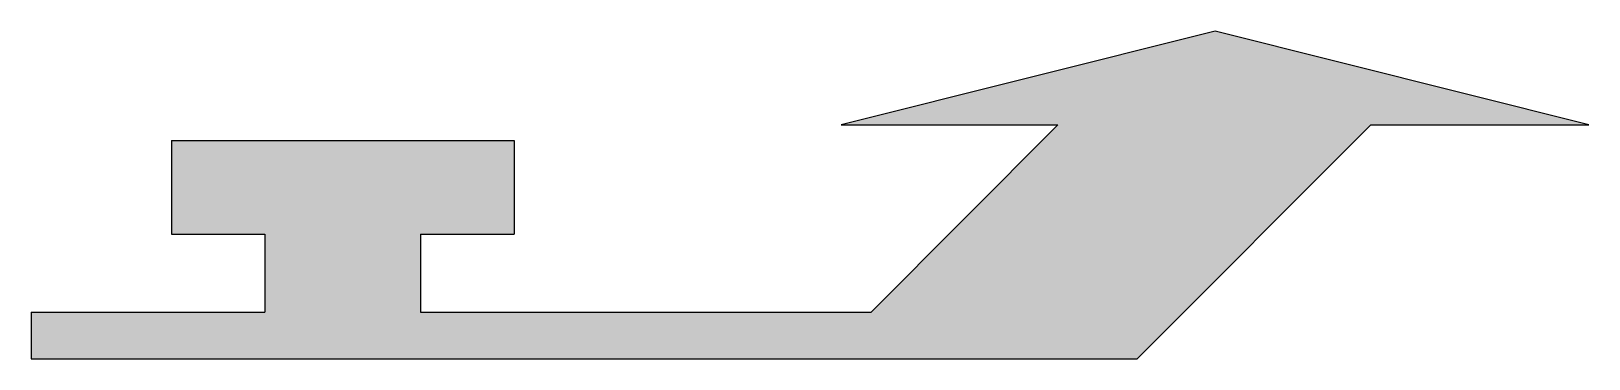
# Model space of a CAD drawing. Extents: x 163.6 to 168.6, y 302.1 to 303.15.
import ezdxf

# ---------------------------------------------------------------- set-up
doc = ezdxf.new("R2010")
doc.units = 0

msp = doc.modelspace()

# ---------------------------------------------------------------- hatches: boundary and pattern name
h = msp.add_hatch(color=256)
h.paths.add_polyline_path([(167.8976, 302.8452), (168.5976, 302.8452), (167.3976, 303.1452), (166.1976, 302.8452), (166.8935, 302.8452), (166.2935, 302.2452), (164.8476, 302.2452), (164.8476, 302.4702), (164.3476, 302.4702), (164.3476, 302.2452), (163.5976, 302.2452), (163.5976, 302.0952), (167.1476, 302.0952)])
h.paths.add_polyline_path([(165.1476, 302.7952), (164.0476, 302.7952), (164.0476, 302.4952), (164.3476, 302.4952), (164.3476, 302.4702), (164.8476, 302.4702), (164.8476, 302.4952), (165.1476, 302.4952)], flags=17)

# ---------------------------------------------------------------- linework, layer by layer
for p, q in [((167.3976, 303.1452), (166.1976, 302.8452)), ((168.5976, 302.8452), (167.3976, 303.1452)), ((166.1976, 302.8452), (166.8935, 302.8452)), ((166.2935, 302.2452), (166.8935, 302.8452)), ((167.1476, 302.0952), (167.8976, 302.8452)), ((167.8976, 302.8452), (168.5976, 302.8452)), ((164.0476, 302.7952), (165.1476, 302.7952)), ((164.0476, 302.7952), (164.0476, 302.4952)), ((165.1476, 302.7952), (165.1476, 302.4952)), ((164.0476, 302.4952), (164.3476, 302.4952)), ((164.3476, 302.4952), (164.3476, 302.2452)), ((164.8476, 302.4952), (165.1476, 302.4952)), ((164.8476, 302.4952), (164.8476, 302.2452)), ((163.5976, 302.2452), (164.3476, 302.2452)), ((163.5976, 302.2452), (163.5976, 302.0952)), ((164.8476, 302.2452), (166.2935, 302.2452)), ((163.5976, 302.0952), (167.1476, 302.0952))]:
    msp.add_line(p, q)

doc.saveas('drawing.dxf')
